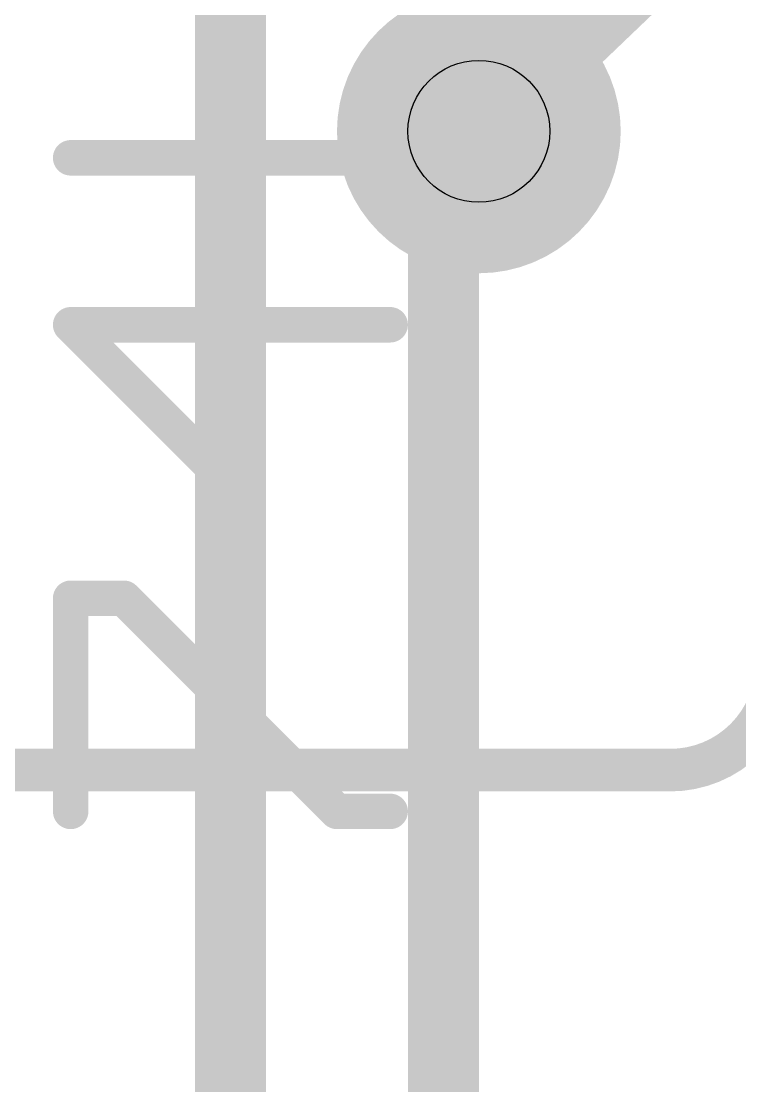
# Model space of a CAD drawing. Extents: x -32 to 75, y -18 to 32.
# Drawn here: x 10.681 to 13.253, y 9.031 to 12.84 of the extents above; entities that cross this region are included whole.
import ezdxf

# ---------------------------------------------------------------- set-up
doc = ezdxf.new("R2010")
doc.units = 0
for name, color, linetype in [('1', 12, 'CONTINUOUS'), ('16', 132, 'CONTINUOUS'), ('18', 110, 'CONTINUOUS'), ('21', 53, 'CONTINUOUS'), ('27', 253, 'CONTINUOUS'), ('44', 253, 'CONTINUOUS')]:
    doc.layers.add(name, color=color, linetype=linetype)

# ---------------------------------------------------------------- blocks, each defined once
blk = doc.blocks.new('ROUNDV')
at = {"const_width": 0.5}
blk.add_lwpolyline([(0, -0.25, 1), (0, 0.25, 1), (0, -0.25)], format="xyb", dxfattribs=at)

msp = doc.modelspace()

# ---------------------------------------------------------------- linework, layer by layer
at = {"layer": '1', "const_width": 0.254}
for points in [[(11.43, 5.08), (11.43, 13.462)], [(12.192, 12.319), (12.319, 12.446)], [(12.192, 5.588), (12.192, 12.319)]]:
    msp.add_lwpolyline(points, dxfattribs=at)
at = {"layer": '1', "const_width": 0.127}
for points in [[(12.3639, 12.4011, 1), (12.2741, 12.4909)], [(12.2555, 12.319, 1), (12.1285, 12.319)], [(12.1471, 12.3639, 1), (12.2369, 12.2741)]]:
    msp.add_lwpolyline(points, format="xyb", dxfattribs=at)
at = {"layer": '16', "const_width": 0.254}
msp.add_lwpolyline([(15.24, 15.24), (12.319, 12.446)], dxfattribs=at)
at = {"layer": '16', "const_width": 0.127}
msp.add_lwpolyline([(12.2751, 12.4919, 1), (12.3629, 12.4001)], format="xyb", dxfattribs=at)
at = {"layer": '21'}
for points, const_width in [([(13.0048, 10.16, 0.4142), (13.3858, 10.541)], 0.1524), ([(13.0048, 10.1981, 1), (13.0048, 10.1219)], 0.0762), ([(13.0048, 10.1219, 1), (13.0048, 10.1981)], 0.0762)]:
    msp.add_lwpolyline(points, format="xyb", dxfattribs=dict(at, const_width=const_width))
at = {"layer": '21', "const_width": 0.1524}
msp.add_lwpolyline([(9.8552, 10.16), (13.0048, 10.16)], dxfattribs=at)
at = {"layer": '27', "const_width": 0.127}
for points in [[(11.4295, 12.3511), (11.4295, 13.1138)], [(12.0015, 12.3511), (10.8575, 12.3511)], [(11.4295, 11.1817), (11.4295, 11.9444)], [(12.0015, 11.7537), (10.8575, 11.7537)], [(10.8575, 11.7537), (11.4295, 11.1817)], [(10.8575, 10.0123), (10.8575, 10.775)], [(10.8575, 10.775), (11.0482, 10.775)], [(11.0482, 10.775), (11.8108, 10.0123)], [(11.8108, 10.0123), (12.0015, 10.0123)]]:
    msp.add_lwpolyline(points, dxfattribs=at)
at = {"layer": '27', "const_width": 0.0635}
for points in [[(10.8575, 12.3829, 1), (10.8575, 12.3194)], [(11.3978, 12.3511, 1), (11.4613, 12.3511)], [(12.0015, 12.3194, 1), (12.0015, 12.3829)], [(11.4613, 11.9444, 1), (11.3978, 11.9444)], [(10.8575, 11.7854, 1), (10.8575, 11.7219)], [(10.88, 11.7761, 1), (10.8351, 11.7312)], [(12.0015, 11.7219, 1), (12.0015, 11.7854)], [(11.3978, 11.1817, 1), (11.4613, 11.1817)], [(11.4071, 11.1593, 1), (11.452, 11.2042)], [(10.8893, 10.775, 1), (10.8258, 10.775)], [(10.8575, 10.8067, 1), (10.8575, 10.7432)], [(11.0706, 10.7974, 1), (11.0257, 10.7525)], [(11.0482, 10.7432, 1), (11.0482, 10.8067)], [(11.8108, 10.0441, 1), (11.8108, 9.9806)], [(11.7884, 9.9899, 1), (11.8333, 10.0348)], [(12.0015, 9.9806, 1), (12.0015, 10.0441)], [(10.8258, 10.0123, 1), (10.8893, 10.0123)]]:
    msp.add_lwpolyline(points, format="xyb", dxfattribs=at)
at = {"layer": '44'}
msp.add_circle((12.319, 12.446), 0.254, dxfattribs=at)

# ---------------------------------------------------------------- block references
at = {"layer": '18', "xscale": 1.016, "yscale": 1.016}
msp.add_blockref('ROUNDV', (12.319, 12.446), dxfattribs=at)
msp.add_blockref('ROUNDV', (12.319, 12.446), dxfattribs=at)

doc.saveas('drawing.dxf')
